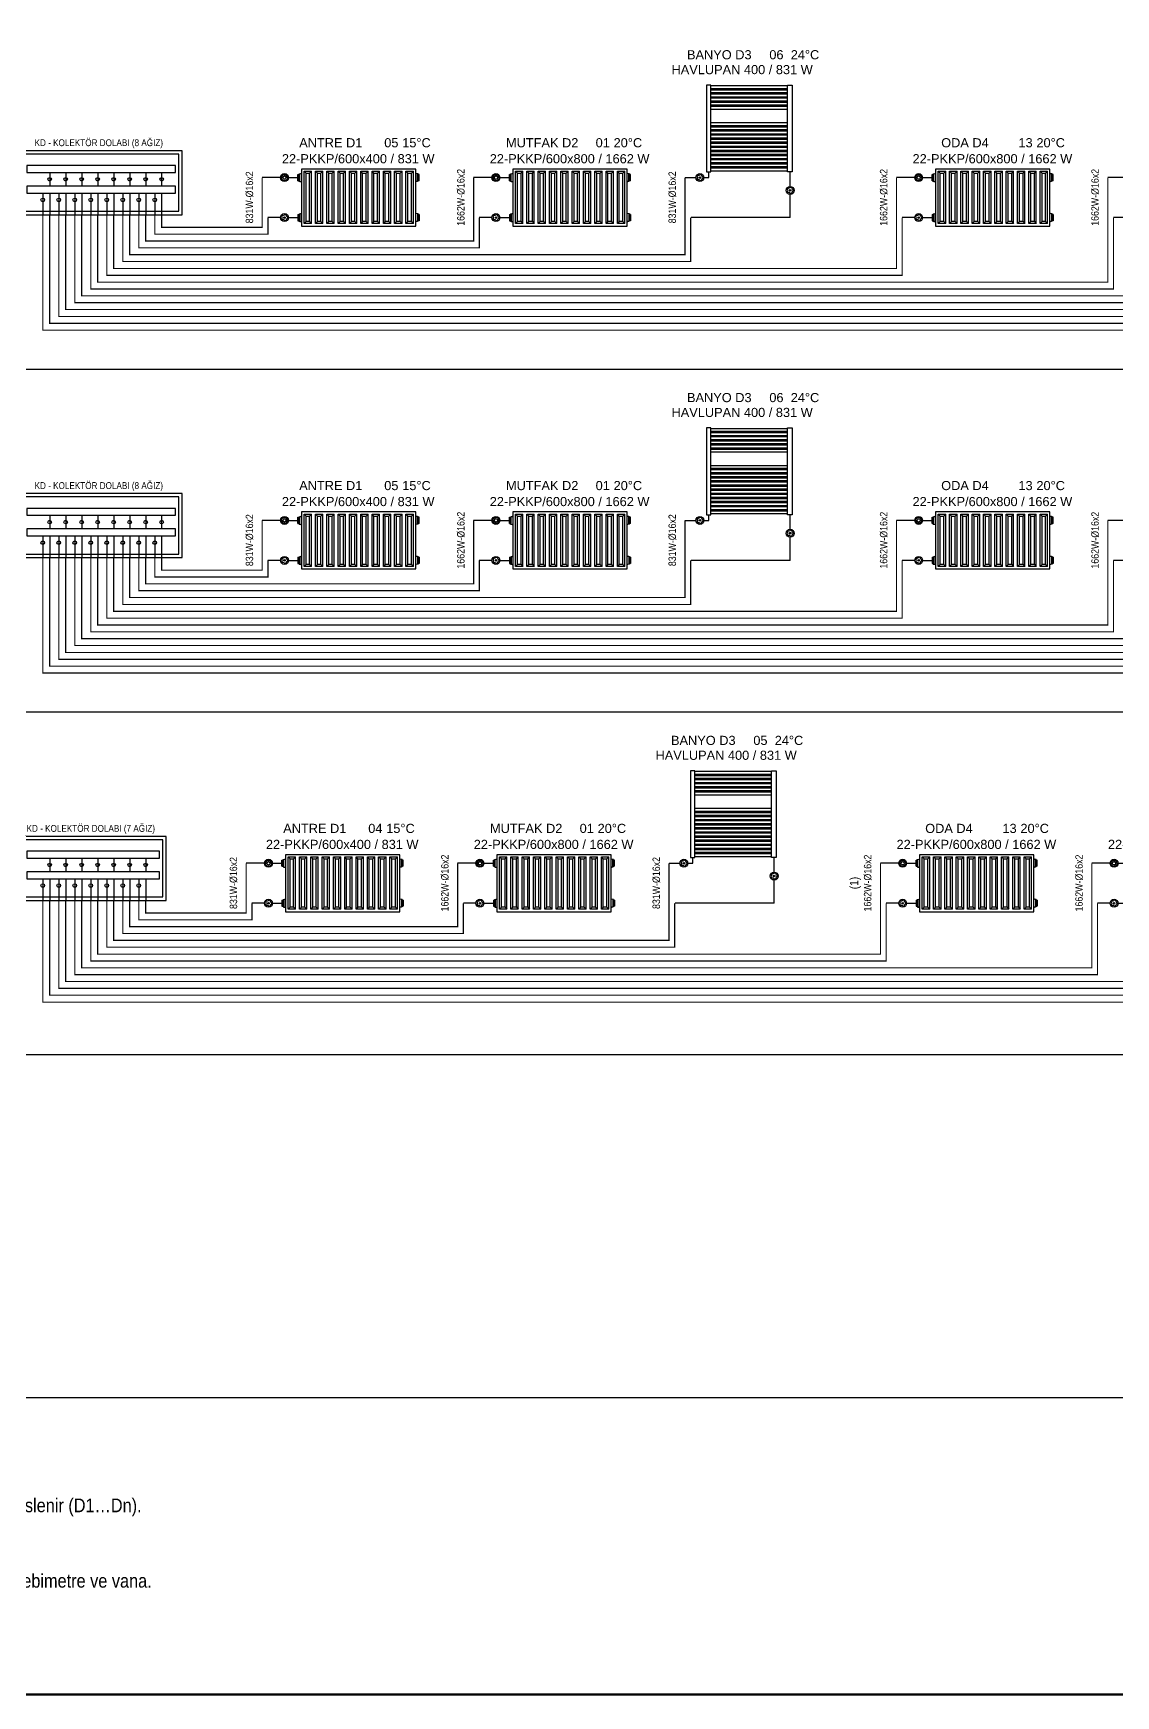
# Model space of a CAD drawing. Header units: centimetres. Extents: x -61 to 10101, y -10955 to 1521.
# Drawn here: x 2696 to 3643, y -4461 to -3006 of the extents above; entities that cross this region are included whole.
import ezdxf
from ezdxf.enums import TextEntityAlignment as Align

# ---------------------------------------------------------------- set-up
doc = ezdxf.new("R2010")
doc.units = ezdxf.units.CM
doc.linetypes.add('DASHED', pattern=[1.524, 1.27, -0.254])
doc.linetypes.add('ISITMA DONUS HATTI', pattern=[1.66, 1.57, -0.02, -0.07])
for name, color, linetype in [('MTY-ISITMA-DONUS-BORU', 30, 'ISITMA DONUS HATTI'), ('MTY-ISITMA-GIDIS-BORU', 10, 'Continuous'), ('MTY-RADYATÖR', 2, 'Continuous'), ('ROTAS-ISITMA-CAP', 41, 'Continuous'), ('ROTAS-ISITMA-DONUS', 30, 'DASHED'), ('ROTAS-ISITMA-GIDIS', 10, 'Continuous'), ('ROTAS-ISITMA-KOLEKTOR', 6, 'Continuous'), ('ROTAS-KAT-BANDI', 8, 'Continuous'), ('ROTAS-KRITIK', 1, 'Continuous'), ('ROTAS-MASKE', 7, 'Continuous'), ('ROTAS-PAFTA', 7, 'Continuous'), ('ROTAS-RADYATOR', 2, 'Continuous'), ('ROTAS-YAZI', 7, 'Continuous')]:
    doc.layers.add(name, color=color, linetype=linetype)
doc.styles.add('MTYCAPLT', font='arial.ttf', dxfattribs={"width": 0.65, "height": 1})
doc.styles.add('ROTAS', font='arial.ttf')

# ---------------------------------------------------------------- blocks, each defined once
blk = doc.blocks.new('ROTAS-KOLEKTOR-SEMA-7')
for p, q in [((30, 37), (30, 25)), ((44, 37), (44, 25)), ((58, 37), (58, 25)), ((72, 37), (72, 25)), ((86, 37), (86, 25)), ((100, 37), (100, 25)), ((114, 37), (114, 25)), ((24, 19), (24, 0)), ((30, 19), (30, 0)), ((38, 19), (38, 0)), ((44, 19), (44, 0)), ((52, 19), (52, 0)), ((58, 19), (58, 0)), ((66, 19), (66, 0)), ((72, 19), (72, 0)), ((80, 19), (80, 0)), ((86, 19), (86, 0)), ((94, 19), (94, 0)), ((100, 19), (100, 0)), ((108, 19), (108, 0)), ((114, 19), (114, 0))]:
    blk.add_line(p, q)
for points in [[(0, 0), (132, 0), (132, 56), (0, 56)], [(3, 3), (129, 3), (129, 53), (3, 53)], [(10, 37), (126, 37), (126, 43), (10, 43)], [(10, 19), (126, 19), (126, 25), (10, 25)]]:
    blk.add_lwpolyline(points, close=True)
for centre in [(30, 31), (44, 31), (58, 31), (72, 31), (86, 31), (100, 31), (114, 31), (24, 13), (38, 13), (52, 13), (66, 13), (80, 13), (94, 13), (108, 13)]:
    blk.add_circle(centre, 1.6)
blk = doc.blocks.new('MTY-RADYATOR KOLON')
at = {"layer": 'MTY-ISITMA-DONUS-BORU'}
for p, q in [((11, 22.5), (0, 22.5)), ((17.9, 22.5), (26.3, 22.5))]:
    blk.add_line(p, q, dxfattribs=at)
at = {"layer": 'MTY-ISITMA-GIDIS-BORU'}
for p, q in [((11, 57.5), (-5, 57.5)), ((17.9, 57.5), (26.3, 57.5))]:
    blk.add_line(p, q, dxfattribs=at)
at = {"layer": 'MTY-RADYATÖR', "color": 15}
for p, q in [((12.3, 58.4), (11.9, 58.5)), ((12.8, 59.1), (12.5, 59.4)), ((13.4, 60), (13.6, 59.6)), ((14.5, 60.2), (14.5, 59.4)), ((15.5, 60), (15.3, 59.6)), ((16.1, 59.1), (16.4, 59.4)), ((16.6, 58.4), (17, 58.5)), ((26.3, 60.2), (27.2, 60.2)), ((26.3, 58.8), (26.3, 60.2)), ((26.3, 58.8), (27.2, 58.8)), ((26.3, 56.2), (26.3, 58.8)), ((27.2, 60.2), (27.2, 60.7)), ((27.2, 60.7), (27.8, 60.7)), ((27.2, 58.8), (27.2, 60.2)), ((27.2, 56.2), (27.2, 58.8)), ((27.8, 60.9), (28.8, 61)), ((27.8, 60.7), (27.8, 60.9)), ((27.8, 54.3), (27.8, 60.7)), ((31.6, 17.2), (31.6, 63)), ((31.6, 63), (38.2, 63)), ((33.4, 61.3), (31.6, 63)), ((33.4, 19), (33.4, 61.3)), ((33.4, 61.3), (36.5, 61.3)), ((36.5, 61.3), (38.2, 63)), ((36.5, 19), (36.5, 61.3)), ((38.2, 17.2), (38.2, 63)), ((41.5, 17.2), (41.5, 63)), ((43.3, 61.3), (41.5, 63)), ((41.5, 63), (48.1, 63)), ((43.3, 19), (43.3, 61.3)), ((43.3, 61.3), (46.4, 61.3)), ((46.4, 61.3), (48.1, 63)), ((46.4, 19), (46.4, 61.3)), ((48.1, 17.2), (48.1, 63)), ((51.5, 17.2), (51.5, 63)), ((53.2, 61.3), (51.5, 63)), ((51.5, 63), (58, 63)), ((53.2, 19), (53.2, 61.3)), ((53.2, 61.3), (56.3, 61.3)), ((56.3, 61.3), (58, 63)), ((56.3, 19), (56.3, 61.3)), ((58, 17.2), (58, 63)), ((61.4, 17.2), (61.4, 63)), ((61.4, 63), (67.9, 63)), ((63.1, 61.3), (61.4, 63)), ((63.1, 19), (63.1, 61.3)), ((63.1, 61.3), (66.2, 61.3)), ((66.2, 61.3), (67.9, 63)), ((66.2, 19), (66.2, 61.3)), ((67.9, 17.2), (67.9, 63)), ((71.3, 17.2), (71.3, 63)), ((71.3, 63), (77.8, 63)), ((73, 61.3), (71.3, 63)), ((73, 19), (73, 61.3)), ((73, 61.3), (76.1, 61.3)), ((76.1, 61.3), (77.8, 63)), ((76.1, 19), (76.1, 61.3)), ((77.8, 17.2), (77.8, 63)), ((81.2, 17.2), (81.2, 63)), ((81.2, 63), (87.7, 63)), ((82.9, 61.3), (81.2, 63)), ((82.9, 19), (82.9, 61.3)), ((82.9, 61.3), (86, 61.3)), ((86, 61.3), (87.7, 63)), ((86, 19), (86, 61.3)), ((87.7, 17.2), (87.7, 63)), ((91.1, 17.2), (91.1, 63)), ((91.1, 63), (97.6, 63)), ((92.8, 61.3), (91.1, 63)), ((92.8, 19), (92.8, 61.3)), ((92.8, 61.3), (95.9, 61.3)), ((95.9, 61.3), (97.6, 63)), ((95.9, 19), (95.9, 61.3)), ((97.6, 17.2), (97.6, 63)), ((101, 17.2), (101, 63)), ((101, 63), (107.5, 63)), ((102.7, 61.3), (101, 63)), ((102.7, 19), (102.7, 61.3)), ((102.7, 61.3), (105.8, 61.3)), ((105.8, 61.3), (107.5, 63)), ((105.8, 19), (105.8, 61.3)), ((107.5, 17.2), (107.5, 63)), ((110.9, 17.2), (110.9, 63)), ((110.9, 63), (117.4, 63)), ((112.6, 61.3), (110.9, 63)), ((112.6, 19), (112.6, 61.3)), ((112.6, 61.3), (115.7, 61.3)), ((115.7, 61.3), (117.4, 63)), ((115.7, 19), (115.7, 61.3)), ((117.4, 17.2), (117.4, 63)), ((120.8, 17.2), (120.8, 63)), ((120.8, 63), (127.3, 63)), ((122.5, 61.3), (120.8, 63)), ((122.5, 19), (122.5, 61.3)), ((122.5, 61.3), (125.6, 61.3)), ((125.6, 61.3), (127.3, 63)), ((125.6, 19), (125.6, 61.3)), ((127.3, 17.2), (127.3, 63)), ((130.8, 60.9), (129.8, 61)), ((130.8, 60.7), (130.8, 60.9)), ((130.8, 54.3), (130.8, 60.7)), ((131.4, 60.7), (130.8, 60.7)), ((131.4, 60.2), (131.4, 60.7)), ((132.3, 60.2), (131.4, 60.2)), ((131.4, 58.8), (131.4, 60.2)), ((132.3, 58.8), (131.4, 58.8)), ((131.4, 56.2), (131.4, 58.8)), ((132.3, 58.8), (132.3, 60.2)), ((132.3, 56.2), (132.3, 58.8)), ((11.7, 57.5), (12.5, 57.5)), ((12.3, 56.6), (11.9, 56.5)), ((12.8, 55.9), (12.5, 55.6)), ((13.4, 55), (13.6, 55.4)), ((14.5, 54.8), (14.5, 55.6)), ((15.5, 55), (15.3, 55.4)), ((16.1, 55.9), (16.4, 55.6)), ((17.2, 57.5), (16.4, 57.5)), ((16.6, 56.6), (17, 56.5)), ((26.3, 56.2), (27.2, 56.2)), ((26.3, 54.8), (26.3, 56.2)), ((26.3, 54.8), (27.2, 54.8)), ((27.2, 54.8), (27.2, 56.2)), ((27.2, 54.3), (27.2, 54.8)), ((27.2, 54.3), (27.8, 54.3)), ((27.8, 54.1), (27.8, 54.3)), ((27.8, 54.1), (28.8, 54)), ((130.8, 54.1), (129.8, 54)), ((131.4, 54.3), (130.8, 54.3)), ((130.8, 54.1), (130.8, 54.3)), ((132.3, 56.2), (131.4, 56.2)), ((131.4, 54.8), (131.4, 56.2)), ((132.3, 54.8), (131.4, 54.8)), ((131.4, 54.3), (131.4, 54.8)), ((132.3, 54.8), (132.3, 56.2)), ((15.2, 22.5), (13.8, 22.5)), ((26.3, 25.2), (27.2, 25.2)), ((26.3, 25.2), (26.3, 23.8)), ((26.3, 23.8), (27.2, 23.8)), ((26.3, 23.8), (26.3, 21.2)), ((26.3, 21.2), (27.2, 21.2)), ((26.3, 21.2), (26.3, 19.8)), ((26.3, 19.8), (27.2, 19.8)), ((27.2, 25.7), (27.8, 25.7)), ((27.2, 25.7), (27.2, 25.2)), ((27.2, 25.2), (27.2, 23.8)), ((27.2, 23.8), (27.2, 21.2)), ((27.2, 21.2), (27.2, 19.8)), ((27.2, 19.8), (27.2, 19.3)), ((27.2, 19.3), (27.8, 19.3)), ((27.8, 25.9), (28.8, 26)), ((27.8, 25.9), (27.8, 25.7)), ((27.8, 25.7), (27.8, 19.3)), ((27.8, 19.3), (27.8, 19.1)), ((27.8, 19.1), (28.8, 19)), ((33.4, 19), (31.6, 17.2)), ((38.2, 17.2), (31.6, 17.2)), ((36.5, 19), (33.4, 19)), ((36.5, 19), (38.2, 17.2)), ((43.3, 19), (41.5, 17.2)), ((48.1, 17.2), (41.5, 17.2)), ((46.4, 19), (43.3, 19)), ((46.4, 19), (48.1, 17.2)), ((53.2, 19), (51.5, 17.2)), ((58, 17.2), (51.5, 17.2)), ((56.3, 19), (53.2, 19)), ((56.3, 19), (58, 17.2)), ((63.1, 19), (61.4, 17.2)), ((67.9, 17.2), (61.4, 17.2)), ((66.2, 19), (63.1, 19)), ((66.2, 19), (67.9, 17.2)), ((73, 19), (71.3, 17.2)), ((77.8, 17.2), (71.3, 17.2)), ((76.1, 19), (73, 19)), ((76.1, 19), (77.8, 17.2)), ((82.9, 19), (81.2, 17.2)), ((87.7, 17.2), (81.2, 17.2)), ((86, 19), (82.9, 19)), ((86, 19), (87.7, 17.2)), ((92.8, 19), (91.1, 17.2)), ((97.6, 17.2), (91.1, 17.2)), ((95.9, 19), (92.8, 19)), ((95.9, 19), (97.6, 17.2)), ((102.7, 19), (101, 17.2)), ((107.5, 17.2), (101, 17.2)), ((105.8, 19), (102.7, 19)), ((105.8, 19), (107.5, 17.2)), ((112.6, 19), (110.9, 17.2)), ((117.4, 17.2), (110.9, 17.2)), ((115.7, 19), (112.6, 19)), ((115.7, 19), (117.4, 17.2)), ((122.5, 19), (120.8, 17.2)), ((127.3, 17.2), (120.8, 17.2)), ((125.6, 19), (122.5, 19)), ((125.6, 19), (127.3, 17.2)), ((130.8, 25.9), (129.8, 26)), ((130.8, 19.1), (129.8, 19)), ((130.8, 25.9), (130.8, 25.7)), ((130.8, 25.7), (130.8, 19.3)), ((131.4, 25.7), (130.8, 25.7)), ((130.8, 19.3), (130.8, 19.1)), ((131.4, 19.3), (130.8, 19.3)), ((131.4, 25.7), (131.4, 25.2)), ((132.3, 25.2), (131.4, 25.2)), ((131.4, 25.2), (131.4, 23.8)), ((132.3, 23.8), (131.4, 23.8)), ((131.4, 23.8), (131.4, 21.2)), ((132.3, 21.2), (131.4, 21.2)), ((131.4, 21.2), (131.4, 19.8)), ((132.3, 19.8), (131.4, 19.8)), ((131.4, 19.8), (131.4, 19.3)), ((132.3, 25.2), (132.3, 23.8)), ((132.3, 23.8), (132.3, 21.2)), ((132.3, 21.2), (132.3, 19.8))]:
    blk.add_line(p, q, dxfattribs=at)
blk.add_lwpolyline([(129.3, 65), (29.3, 65), (29.3, 15), (129.3, 15)], close=True, dxfattribs=at)
for centre, radius in [((14.5, 57.5), 3.45), ((14.5, 57.5), 2.72), ((14.5, 57.5), 1.41), ((14.5, 22.5), 3.45), ((14.5, 22.5), 0.697)]:
    blk.add_circle(centre, radius, dxfattribs=at)
for centre, radius, start, end in [((28.7, 61.6), 0.575, 274, 350), ((129.8, 61.6), 0.575, 190, 266), ((28.7, 53.4), 0.575, 10, 86), ((129.8, 53.4), 0.575, 94, 170), ((12.6, 23.9), 0.622, 108, 180), ((10.3, 22.5), 2.15, 320.2532, 39.7468), ((12.6, 21.1), 0.622, 180, 252), ((12.5, 28.5), 4.01, 267.9571, 308.0429), ((13.1, 18.2), 2.44, 37.6114, 106.3886), ((15.2, 24.7), 0.622, 36, 108), ((15.2, 20.3), 0.622, 252, 324), ((18.5, 25.4), 2.8, 186.5365, 245.4635), ((18.3, 19.7), 2.6, 112.1116, 175.8884), ((16.8, 22.5), 0.622, 324, 36), ((28.7, 26.6), 0.575, 274, 350), ((28.7, 18.4), 0.575, 10, 86), ((129.8, 26.6), 0.575, 190, 266), ((129.8, 18.4), 0.575, 94, 170)]:
    blk.add_arc(centre, radius, start, end, dxfattribs=at)
at = {"layer": 'MTY-RADYATÖR', "color": 2, "style": 'MTYCAPLT', "width": 0.65}
for tag, p, height in [('MAHAL_001', (63.5, 86), 10), ('RAD_001', (69.6, 72.5), 10), ('NO_001', (33.9, 42.2), 15), ('DERECE_001', (86.3, 32.4), 10)]:
    blk.add_attdef(tag, p, '', height=height, dxfattribs=at)
blk = doc.blocks.new('MTY-RADYATÖR BANYOPAN KOLON')
at = {"layer": 'MTY-ISITMA-DONUS-BORU'}
for p, q in [((87, 49.7), (87, 62.5)), ((87, 22.5), (87, 42.8)), ((87, 22.5), (0, 22.5))]:
    blk.add_line(p, q, dxfattribs=at)
at = {"layer": 'MTY-ISITMA-GIDIS-BORU'}
for p, q in [((15.7, 57.5), (15.7, 62.5)), ((-5, 57.5), (4.6, 57.5)), ((11.5, 57.5), (15.7, 57.5))]:
    blk.add_line(p, q, dxfattribs=at)
at = {"layer": 'MTY-RADYATÖR', "color": 15}
for p, q in [((8.7, 57.5), (7.3, 57.5)), ((87.7, 46.3), (86.3, 46.3))]:
    blk.add_line(p, q, dxfattribs=at)
at = {"layer": 'MTY-RADYATÖR', "color": 15, "linetype": 'ByBlock'}
for points in [[(13.7, 138.5), (13.7, 62.5)], [(17.7, 138.5), (13.7, 138.5)], [(17.7, 62.5), (17.7, 138.5)], [(84.7, 137.7), (17.7, 137.7)], [(84.7, 135.2), (17.7, 135.2)], [(84.7, 134.1), (17.7, 134.1)], [(84.7, 131.6), (17.7, 131.6)], [(84.7, 62.5), (84.7, 138.5)], [(84.7, 138.5), (88.7, 138.5)], [(88.7, 138.5), (88.7, 62.5)], [(84.7, 130.5), (17.7, 130.5)], [(84.7, 128), (17.7, 128)], [(84.7, 126.9), (17.7, 126.9)], [(84.7, 124.4), (17.7, 124.4)], [(84.7, 123.3), (17.7, 123.3)], [(84.7, 120.8), (17.7, 120.8)], [(84.7, 119.7), (17.7, 119.7)], [(84.7, 117.2), (17.7, 117.2)], [(84.7, 105.3), (17.7, 105.3)], [(84.7, 102.8), (17.7, 102.8)], [(84.7, 101.7), (17.7, 101.7)], [(84.7, 99.2), (17.7, 99.2)], [(84.7, 98.1), (17.7, 98.1)], [(84.7, 95.6), (17.7, 95.6)], [(84.7, 94.5), (17.7, 94.5)], [(84.7, 92), (17.7, 92)], [(84.7, 90.9), (17.7, 90.9)], [(84.7, 88.4), (17.7, 88.4)], [(84.7, 87.3), (17.7, 87.3)], [(84.7, 84.8), (17.7, 84.8)], [(84.7, 83.7), (17.7, 83.7)], [(84.7, 81.2), (17.7, 81.2)], [(84.7, 80.1), (17.7, 80.1)], [(84.7, 77.6), (17.7, 77.6)], [(84.7, 76.5), (17.7, 76.5)], [(84.7, 74), (17.7, 74)], [(84.7, 72.9), (17.7, 72.9)], [(13.7, 62.5), (17.7, 62.5)], [(84.7, 70.4), (17.7, 70.4)], [(84.7, 69.3), (17.7, 69.3)], [(84.7, 66.9), (17.7, 66.9)], [(84.7, 65.7), (17.7, 65.7)], [(84.7, 63.2), (17.7, 63.2)], [(88.7, 62.5), (84.7, 62.5)]]:
    blk.add_lwpolyline(points, dxfattribs=at)
at = {"layer": 'MTY-RADYATÖR', "color": 15}
for centre, radius in [((8, 57.5), 3.45), ((8, 57.5), 0.697), ((87, 46.3), 3.45), ((87, 46.3), 0.697)]:
    blk.add_circle(centre, radius, dxfattribs=at)
for centre, radius, start, end in [((6.1, 58.9), 0.622, 108, 180), ((3.8, 57.5), 2.15, 320.2532, 39.7468), ((6.1, 63.5), 4.01, 267.9571, 308.0429), ((8.7, 59.7), 0.622, 36, 108), ((12, 60.4), 2.8, 186.5365, 245.4635), ((6.1, 56.1), 0.622, 180, 252), ((6.6, 53.2), 2.44, 37.6114, 106.3886), ((8.7, 55.3), 0.622, 252, 324), ((11.8, 54.7), 2.6, 112.1116, 175.8884), ((10.4, 57.5), 0.622, 324, 36), ((85.1, 47.7), 0.622, 108, 180), ((82.8, 46.3), 2.15, 320.2532, 39.7468), ((85.1, 44.9), 0.622, 180, 252), ((85, 52.3), 4.01, 267.9571, 308.0429), ((85.6, 42), 2.44, 37.6114, 106.3886), ((87.7, 48.5), 0.622, 36, 108), ((87.7, 44.1), 0.622, 252, 324), ((91, 49.2), 2.8, 186.5365, 245.4635), ((90.8, 43.5), 2.6, 112.1116, 175.8884), ((89.3, 46.3), 0.622, 324, 36)]:
    blk.add_arc(centre, radius, start, end, dxfattribs=at)
at = {"layer": 'MTY-RADYATÖR', "style": 'MTYCAPLT', "width": 0.65}
for tag, p, height in [('MAHAL_001', (35.4, 157.7), 10), ('RAD_001', (41.5, 142.7), 10), ('DERECE_001', (32.2, 111.8), 10), ('NO_001', (40.8, 78), 15)]:
    blk.add_attdef(tag, p, '', height=height, dxfattribs=at)
blk = doc.blocks.new('ROTAS-KOLEKTOR-SEMA-8')
for p, q in [((30, 37), (30, 25)), ((44, 37), (44, 25)), ((58, 37), (58, 25)), ((72, 37), (72, 25)), ((86, 37), (86, 25)), ((100, 37), (100, 25)), ((114, 37), (114, 25)), ((128, 37), (128, 25)), ((24, 19), (24, 0)), ((30, 19), (30, 0)), ((38, 19), (38, 0)), ((44, 19), (44, 0)), ((52, 19), (52, 0)), ((58, 19), (58, 0)), ((66, 19), (66, 0)), ((72, 19), (72, 0)), ((80, 19), (80, 0)), ((86, 19), (86, 0)), ((94, 19), (94, 0)), ((100, 19), (100, 0)), ((108, 19), (108, 0)), ((114, 19), (114, 0)), ((122, 19), (122, 0)), ((128, 19), (128, 0))]:
    blk.add_line(p, q)
for points in [[(0, 0), (146, 0), (146, 56), (0, 56)], [(3, 3), (143, 3), (143, 53), (3, 53)], [(10, 37), (140, 37), (140, 43), (10, 43)], [(10, 19), (140, 19), (140, 25), (10, 25)]]:
    blk.add_lwpolyline(points, close=True)
for centre in [(30, 31), (44, 31), (58, 31), (72, 31), (86, 31), (100, 31), (114, 31), (128, 31), (24, 13), (38, 13), (52, 13), (66, 13), (80, 13), (94, 13), (108, 13), (122, 13)]:
    blk.add_circle(centre, 1.6)

msp = doc.modelspace()

# ---------------------------------------------------------------- linework, layer by layer
at = {"layer": 'ROTAS-ISITMA-DONUS', "ltscale": 12, "const_width": 1}
for points in [[(2704, -3165), (2704, -3266), (4196, -3266), (4196, -3167.5)], [(2718, -3165), (2718, -3254), (4011, -3254), (4011, -3167.5)], [(2732, -3165), (2732, -3242), (3826, -3242), (3826, -3167.5)], [(2746, -3165), (2746, -3230), (3641, -3230), (3641, -3167.5)], [(2760, -3165), (2760, -3218), (3456, -3218), (3456, -3167.5)], [(2774, -3165), (2774, -3206), (3271, -3206), (3271, -3167.5)], [(2788, -3165), (2788, -3194), (3086, -3194), (3086, -3167.5)], [(2802, -3165), (2802, -3182), (2901, -3182), (2901, -3167.5)], [(2704, -3465), (2704, -3566), (4196, -3566), (4196, -3467.5)], [(2718, -3465), (2718, -3554), (4011, -3554), (4011, -3467.5)], [(2732, -3465), (2732, -3542), (3826, -3542), (3826, -3467.5)], [(2746, -3465), (2746, -3530), (3641, -3530), (3641, -3467.5)], [(2760, -3465), (2760, -3518), (3456, -3518), (3456, -3467.5)], [(2774, -3465), (2774, -3506), (3271, -3506), (3271, -3467.5)], [(2788, -3465), (2788, -3494), (3086, -3494), (3086, -3467.5)], [(2802, -3465), (2802, -3482), (2901, -3482), (2901, -3467.5)], [(2704, -3765), (2704, -3854), (3997, -3854), (3997, -3767.5)], [(2718, -3765), (2718, -3842), (3812, -3842), (3812, -3767.5)], [(2732, -3765), (2732, -3830), (3627, -3830), (3627, -3767.5)], [(2746, -3765), (2746, -3818), (3442, -3818), (3442, -3767.5)], [(2760, -3765), (2760, -3806), (3257, -3806), (3257, -3767.5)], [(2774, -3765), (2774, -3794), (3072, -3794), (3072, -3767.5)], [(2788, -3765), (2788, -3782), (2887, -3782), (2887, -3767.5)]]:
    msp.add_lwpolyline(points, dxfattribs=at)
at = {"layer": 'ROTAS-ISITMA-GIDIS', "const_width": 1}
for points in [[(2710, -3165), (2710, -3260), (4191, -3260), (4191, -3132.5)], [(2724, -3165), (2724, -3248), (4006, -3248), (4006, -3132.5)], [(2738, -3165), (2738, -3236), (3821, -3236), (3821, -3132.5)], [(2752, -3165), (2752, -3224), (3636, -3224), (3636, -3132.5)], [(2766, -3165), (2766, -3212), (3451, -3212), (3451, -3132.5)], [(2780, -3165), (2780, -3200), (3266, -3200), (3266, -3132.5)], [(2794, -3165), (2794, -3188), (3081, -3188), (3081, -3132.5)], [(2808, -3165), (2808, -3176), (2896, -3176), (2896, -3132.5)], [(2710, -3465), (2710, -3560), (4191, -3560), (4191, -3432.5)], [(2724, -3465), (2724, -3548), (4006, -3548), (4006, -3432.5)], [(2738, -3465), (2738, -3536), (3821, -3536), (3821, -3432.5)], [(2752, -3465), (2752, -3524), (3636, -3524), (3636, -3432.5)], [(2766, -3465), (2766, -3512), (3451, -3512), (3451, -3432.5)], [(2780, -3465), (2780, -3500), (3266, -3500), (3266, -3432.5)], [(2794, -3465), (2794, -3488), (3081, -3488), (3081, -3432.5)], [(2808, -3465), (2808, -3476), (2896, -3476), (2896, -3432.5)], [(2710, -3765), (2710, -3848), (3992, -3848), (3992, -3732.5)], [(2724, -3765), (2724, -3836), (3807, -3836), (3807, -3732.5)], [(2738, -3765), (2738, -3824), (3622, -3824), (3622, -3732.5)], [(2752, -3765), (2752, -3812), (3437, -3812), (3437, -3732.5)], [(2766, -3765), (2766, -3800), (3252, -3800), (3252, -3732.5)], [(2780, -3765), (2780, -3788), (3067, -3788), (3067, -3732.5)], [(2794, -3765), (2794, -3776), (2882, -3776), (2882, -3732.5)]]:
    msp.add_lwpolyline(points, dxfattribs=at)
at = {"layer": 'ROTAS-KAT-BANDI'}
for points in [[(2000, -3300), (7400, -3300)], [(2000, -3600), (7400, -3600)], [(2000, -3900), (7400, -3900)], [(2000, -4200), (7400, -4200)]]:
    msp.add_lwpolyline(points, dxfattribs=at)

# ---------------------------------------------------------------- block references
at = {"layer": 'ROTAS-ISITMA-KOLEKTOR'}
for name, p in [('ROTAS-KOLEKTOR-SEMA-8', (2680, -3165)), ('ROTAS-KOLEKTOR-SEMA-8', (2680, -3465)), ('ROTAS-KOLEKTOR-SEMA-7', (2680, -3765))]:
    msp.add_blockref(name, p, dxfattribs=at)
at = {"layer": 'ROTAS-RADYATOR'}
ref = msp.add_blockref('MTY-RADYATOR KOLON', (3641, -3190), dxfattribs=at)
ref.add_attrib('RAD_001', '22-PKKP/600x800 / 1662 W', dxfattribs={"layer": 'MTY-RADYATÖR', "color": 2, "height": 8, "style": 'MTYCAPLT'}).set_placement((3720, -3116), align=Align.MIDDLE_CENTER)
ref.add_attrib('NO_001', '03', dxfattribs={"layer": 'MTY-RADYATÖR', "color": 2, "height": 8, "style": 'MTYCAPLT'}).set_placement((3749, -3102), align=Align.MIDDLE_CENTER)
ref.add_attrib('DERECE_001', '20°C', dxfattribs={"layer": 'MTY-RADYATÖR', "color": 2, "height": 8, "style": 'MTYCAPLT'}).set_placement((3771, -3102), align=Align.MIDDLE_CENTER)
ref.add_attrib('MAHAL_001', 'ODA D5', dxfattribs={"layer": 'MTY-RADYATÖR', "color": 2, "height": 8, "style": 'MTYCAPLT'}).set_placement((3696, -3102), align=Align.MIDDLE_CENTER)
ref = msp.add_blockref('MTY-RADYATOR KOLON', (3641, -3490), dxfattribs=at)
ref.add_attrib('RAD_001', '22-PKKP/600x800 / 1662 W', dxfattribs={"layer": 'MTY-RADYATÖR', "color": 2, "height": 8, "style": 'MTYCAPLT'}).set_placement((3720, -3416), align=Align.MIDDLE_CENTER)
ref.add_attrib('NO_001', '03', dxfattribs={"layer": 'MTY-RADYATÖR', "color": 2, "height": 8, "style": 'MTYCAPLT'}).set_placement((3749, -3402), align=Align.MIDDLE_CENTER)
ref.add_attrib('DERECE_001', '20°C', dxfattribs={"layer": 'MTY-RADYATÖR', "color": 2, "height": 8, "style": 'MTYCAPLT'}).set_placement((3771, -3402), align=Align.MIDDLE_CENTER)
ref.add_attrib('MAHAL_001', 'ODA D5', dxfattribs={"layer": 'MTY-RADYATÖR', "color": 2, "height": 8, "style": 'MTYCAPLT'}).set_placement((3696, -3402), align=Align.MIDDLE_CENTER)
ref = msp.add_blockref('MTY-RADYATOR KOLON', (3627, -3790), dxfattribs=at)
ref.add_attrib('RAD_001', '22-PKKP/600x800 / 1662 W', dxfattribs={"layer": 'MTY-RADYATÖR', "color": 2, "height": 8, "style": 'MTYCAPLT'}).set_placement((3706, -3716), align=Align.MIDDLE_CENTER)
ref.add_attrib('NO_001', '03', dxfattribs={"layer": 'MTY-RADYATÖR', "color": 2, "height": 8, "style": 'MTYCAPLT'}).set_placement((3735, -3702), align=Align.MIDDLE_CENTER)
ref.add_attrib('DERECE_001', '20°C', dxfattribs={"layer": 'MTY-RADYATÖR', "color": 2, "height": 8, "style": 'MTYCAPLT'}).set_placement((3757, -3702), align=Align.MIDDLE_CENTER)
ref.add_attrib('MAHAL_001', 'ODA D5', dxfattribs={"layer": 'MTY-RADYATÖR', "color": 2, "height": 8, "style": 'MTYCAPLT'}).set_placement((3682, -3702), align=Align.MIDDLE_CENTER)

# ---------------------------------------------------------------- wipeouts: each hides what was drawn before it
for points in [[(3264, -3044), (3364, -3044), (3364, -3032), (3264, -3032)], [(2920.8, -3122), (3035.2, -3122), (3035.2, -3110), (2920.8, -3110)], [(3103.4, -3122), (3222.6, -3122), (3222.6, -3110), (3103.4, -3110)], [(3473.4, -3122), (3592.6, -3122), (3592.6, -3110), (3473.4, -3110)], [(3264, -3344), (3364, -3344), (3364, -3332), (3264, -3332)], [(2920.8, -3422), (3035.2, -3422), (3035.2, -3410), (2920.8, -3410)], [(3103.4, -3422), (3222.6, -3422), (3222.6, -3410), (3103.4, -3410)], [(3473.4, -3422), (3592.6, -3422), (3592.6, -3410), (3473.4, -3410)], [(3250, -3644), (3350, -3644), (3350, -3632), (3250, -3632)], [(2906.8, -3722), (3021.2, -3722), (3021.2, -3710), (2906.8, -3710)], [(3089.4, -3722), (3208.6, -3722), (3208.6, -3710), (3089.4, -3710)], [(3459.4, -3722), (3578.6, -3722), (3578.6, -3710), (3459.4, -3710)], [(2017, -4307), (2732.9, -4307), (2732.9, -4289), (2017, -4289)], [(2017, -4373), (2769.6, -4373), (2769.6, -4355), (2017, -4355)]]:
    msp.add_wipeout(points).dxf.layer = 'ROTAS-MASKE'

# ---------------------------------------------------------------- next in the draw order: texts
at = {"layer": 'ROTAS-YAZI', "style": 'ROTAS', "width": 0.85}
for s, p in [('Daire içi dağıtım KOLEKTÖRLÜDÜR: her radyatör kolektörden ayrı PE-Xc/Al/PE-X gidiş-dönüş hattı ile beslenir (D1…Dn).', (2020, -4304)), ('Her radyatör gidişinde termostatik radyatör vanası, dönüşünde ayar (dönüş) rakoru; kolektör ağızlarında debimetre ve vana.', (2020, -4370))]:
    msp.add_text(s, height=12, dxfattribs=at).set_placement(p, align=Align.BOTTOM_LEFT)

# ---------------------------------------------------------------- next in the draw order: wipeouts: each hides what was drawn before it
for points in [[(3272.8, -3031), (3315.2, -3031), (3315.2, -3019), (3272.8, -3019)], [(3337.2, -3031), (3350.8, -3031), (3350.8, -3019), (3337.2, -3019)], [(2705.6, -3106.5), (2797.4, -3106.5), (2797.4, -3097.5), (2705.6, -3097.5)], [(2932.8, -3108), (2975.2, -3108), (2975.2, -3096), (2932.8, -3096)], [(3000.2, -3108), (3013.8, -3108), (3013.8, -3096), (3000.2, -3096)], [(3115.4, -3108), (3162.6, -3108), (3162.6, -3096), (3115.4, -3096)], [(3185.2, -3108), (3198.8, -3108), (3198.8, -3096), (3185.2, -3096)], [(3492.6, -3108), (3525.4, -3108), (3525.4, -3096), (3492.6, -3096)], [(3555.2, -3108), (3568.8, -3108), (3568.8, -3096), (3555.2, -3096)], [(3631.6, -3171.2), (3631.6, -3131.5), (3621.9, -3131.5), (3621.9, -3171.2)], [(3272.8, -3331), (3315.2, -3331), (3315.2, -3319), (3272.8, -3319)], [(3337.2, -3331), (3350.8, -3331), (3350.8, -3319), (3337.2, -3319)], [(2705.6, -3406.5), (2797.4, -3406.5), (2797.4, -3397.5), (2705.6, -3397.5)], [(2932.8, -3408), (2975.2, -3408), (2975.2, -3396), (2932.8, -3396)], [(3000.2, -3408), (3013.8, -3408), (3013.8, -3396), (3000.2, -3396)], [(3115.4, -3408), (3162.6, -3408), (3162.6, -3396), (3115.4, -3396)], [(3185.2, -3408), (3198.8, -3408), (3198.8, -3396), (3185.2, -3396)], [(3492.6, -3408), (3525.4, -3408), (3525.4, -3396), (3492.6, -3396)], [(3555.2, -3408), (3568.8, -3408), (3568.8, -3396), (3555.2, -3396)], [(3631.6, -3471.2), (3631.6, -3431.5), (3621.9, -3431.5), (3621.9, -3471.2)], [(3258.8, -3631), (3301.2, -3631), (3301.2, -3619), (3258.8, -3619)], [(3323.2, -3631), (3336.8, -3631), (3336.8, -3619), (3323.2, -3619)], [(2698.6, -3706.5), (2790.4, -3706.5), (2790.4, -3697.5), (2698.6, -3697.5)], [(2918.8, -3708), (2961.2, -3708), (2961.2, -3696), (2918.8, -3696)], [(2986.2, -3708), (2999.8, -3708), (2999.8, -3696), (2986.2, -3696)], [(3101.4, -3708), (3148.6, -3708), (3148.6, -3696), (3101.4, -3696)], [(3171.2, -3708), (3184.8, -3708), (3184.8, -3696), (3171.2, -3696)], [(3478.6, -3708), (3511.4, -3708), (3511.4, -3696), (3478.6, -3696)], [(3541.2, -3708), (3554.8, -3708), (3554.8, -3696), (3541.2, -3696)], [(3617.6, -3771.2), (3617.6, -3731.5), (3607.9, -3731.5), (3607.9, -3771.2)]]:
    msp.add_wipeout(points).dxf.layer = 'ROTAS-MASKE'

# ---------------------------------------------------------------- next in the draw order: texts
at = {"layer": 'ROTAS-ISITMA-CAP', "style": 'ROTAS', "width": 0.85}
for p in [(3630, -3149.8), (3630, -3449.8), (3616, -3749.8)]:
    msp.add_text('1662W-Ø16x2', height=6.5, rotation=90, dxfattribs=at).set_placement(p, align=Align.BOTTOM_CENTER)
at = {"layer": 'ROTAS-ISITMA-KOLEKTOR', "style": 'ROTAS', "width": 0.85}
for s, p in [('KD - KOLEKTÖR DOLABI (8 AĞIZ)', (2753, -3102)), ('KD - KOLEKTÖR DOLABI (8 AĞIZ)', (2753, -3402)), ('KD - KOLEKTÖR DOLABI (7 AĞIZ)', (2746, -3702))]:
    msp.add_text(s, height=6, dxfattribs=at).set_placement(p, align=Align.MIDDLE_CENTER)

# ---------------------------------------------------------------- next in the draw order: wipeouts: each hides what was drawn before it
for points in [[(3357.4, -3031), (3380.6, -3031), (3380.6, -3019), (3357.4, -3019)], [(3017.4, -3108), (3040.6, -3108), (3040.6, -3096), (3017.4, -3096)], [(3202.4, -3108), (3225.6, -3108), (3225.6, -3096), (3202.4, -3096)], [(3572.4, -3108), (3595.6, -3108), (3595.6, -3096), (3572.4, -3096)], [(3357.4, -3331), (3380.6, -3331), (3380.6, -3319), (3357.4, -3319)], [(3017.4, -3408), (3040.6, -3408), (3040.6, -3396), (3017.4, -3396)], [(3202.4, -3408), (3225.6, -3408), (3225.6, -3396), (3202.4, -3396)], [(3572.4, -3408), (3595.6, -3408), (3595.6, -3396), (3572.4, -3396)], [(3343.4, -3631), (3366.6, -3631), (3366.6, -3619), (3343.4, -3619)], [(3003.4, -3708), (3026.6, -3708), (3026.6, -3696), (3003.4, -3696)], [(3188.4, -3708), (3211.6, -3708), (3211.6, -3696), (3188.4, -3696)], [(3558.4, -3708), (3581.6, -3708), (3581.6, -3696), (3558.4, -3696)]]:
    msp.add_wipeout(points).dxf.layer = 'ROTAS-MASKE'

# ---------------------------------------------------------------- next in the draw order: block references
at = {"layer": 'ROTAS-RADYATOR'}
ref = msp.add_blockref('MTY-RADYATÖR BANYOPAN KOLON', (3271, -3190), dxfattribs=at)
ref.add_attrib('RAD_001', 'HAVLUPAN 400 / 831 W', dxfattribs={"layer": 'MTY-RADYATÖR', "height": 8, "style": 'MTYCAPLT'}).set_placement((3316, -3038), align=Align.MIDDLE_CENTER)
ref.add_attrib('NO_001', '06', dxfattribs={"layer": 'MTY-RADYATÖR', "height": 8, "style": 'MTYCAPLT'}).set_placement((3346, -3025), align=Align.MIDDLE_CENTER)
ref.add_attrib('DERECE_001', '24°C', dxfattribs={"layer": 'MTY-RADYATÖR', "height": 8, "style": 'MTYCAPLT'}).set_placement((3371, -3025), align=Align.MIDDLE_CENTER)
ref.add_attrib('MAHAL_001', 'BANYO D3', dxfattribs={"layer": 'MTY-RADYATÖR', "height": 8, "style": 'MTYCAPLT'}).set_placement((3296, -3025), align=Align.MIDDLE_CENTER)
ref = msp.add_blockref('MTY-RADYATOR KOLON', (2901, -3190), dxfattribs=at)
ref.add_attrib('RAD_001', '22-PKKP/600x400 / 831 W', dxfattribs={"layer": 'MTY-RADYATÖR', "color": 2, "height": 8, "style": 'MTYCAPLT'}).set_placement((2980, -3116), align=Align.MIDDLE_CENTER)
ref.add_attrib('NO_001', '05', dxfattribs={"layer": 'MTY-RADYATÖR', "color": 2, "height": 8, "style": 'MTYCAPLT'}).set_placement((3009, -3102), align=Align.MIDDLE_CENTER)
ref.add_attrib('DERECE_001', '15°C', dxfattribs={"layer": 'MTY-RADYATÖR', "color": 2, "height": 8, "style": 'MTYCAPLT'}).set_placement((3031, -3102), align=Align.MIDDLE_CENTER)
ref.add_attrib('MAHAL_001', 'ANTRE D1', dxfattribs={"layer": 'MTY-RADYATÖR', "color": 2, "height": 8, "style": 'MTYCAPLT'}).set_placement((2956, -3102), align=Align.MIDDLE_CENTER)
ref = msp.add_blockref('MTY-RADYATOR KOLON', (3086, -3190), dxfattribs=at)
ref.add_attrib('RAD_001', '22-PKKP/600x800 / 1662 W', dxfattribs={"layer": 'MTY-RADYATÖR', "color": 2, "height": 8, "style": 'MTYCAPLT'}).set_placement((3165, -3116), align=Align.MIDDLE_CENTER)
ref.add_attrib('NO_001', '01', dxfattribs={"layer": 'MTY-RADYATÖR', "color": 2, "height": 8, "style": 'MTYCAPLT'}).set_placement((3194, -3102), align=Align.MIDDLE_CENTER)
ref.add_attrib('DERECE_001', '20°C', dxfattribs={"layer": 'MTY-RADYATÖR', "color": 2, "height": 8, "style": 'MTYCAPLT'}).set_placement((3216, -3102), align=Align.MIDDLE_CENTER)
ref.add_attrib('MAHAL_001', 'MUTFAK D2', dxfattribs={"layer": 'MTY-RADYATÖR', "color": 2, "height": 8, "style": 'MTYCAPLT'}).set_placement((3141, -3102), align=Align.MIDDLE_CENTER)
ref = msp.add_blockref('MTY-RADYATOR KOLON', (3456, -3190), dxfattribs=at)
ref.add_attrib('RAD_001', '22-PKKP/600x800 / 1662 W', dxfattribs={"layer": 'MTY-RADYATÖR', "color": 2, "height": 8, "style": 'MTYCAPLT'}).set_placement((3535, -3116), align=Align.MIDDLE_CENTER)
ref.add_attrib('NO_001', '13', dxfattribs={"layer": 'MTY-RADYATÖR', "color": 2, "height": 8, "style": 'MTYCAPLT'}).set_placement((3564, -3102), align=Align.MIDDLE_CENTER)
ref.add_attrib('DERECE_001', '20°C', dxfattribs={"layer": 'MTY-RADYATÖR', "color": 2, "height": 8, "style": 'MTYCAPLT'}).set_placement((3586, -3102), align=Align.MIDDLE_CENTER)
ref.add_attrib('MAHAL_001', 'ODA D4', dxfattribs={"layer": 'MTY-RADYATÖR', "color": 2, "height": 8, "style": 'MTYCAPLT'}).set_placement((3511, -3102), align=Align.MIDDLE_CENTER)
ref = msp.add_blockref('MTY-RADYATÖR BANYOPAN KOLON', (3271, -3490), dxfattribs=at)
ref.add_attrib('RAD_001', 'HAVLUPAN 400 / 831 W', dxfattribs={"layer": 'MTY-RADYATÖR', "height": 8, "style": 'MTYCAPLT'}).set_placement((3316, -3338), align=Align.MIDDLE_CENTER)
ref.add_attrib('NO_001', '06', dxfattribs={"layer": 'MTY-RADYATÖR', "height": 8, "style": 'MTYCAPLT'}).set_placement((3346, -3325), align=Align.MIDDLE_CENTER)
ref.add_attrib('DERECE_001', '24°C', dxfattribs={"layer": 'MTY-RADYATÖR', "height": 8, "style": 'MTYCAPLT'}).set_placement((3371, -3325), align=Align.MIDDLE_CENTER)
ref.add_attrib('MAHAL_001', 'BANYO D3', dxfattribs={"layer": 'MTY-RADYATÖR', "height": 8, "style": 'MTYCAPLT'}).set_placement((3296, -3325), align=Align.MIDDLE_CENTER)
ref = msp.add_blockref('MTY-RADYATOR KOLON', (2901, -3490), dxfattribs=at)
ref.add_attrib('RAD_001', '22-PKKP/600x400 / 831 W', dxfattribs={"layer": 'MTY-RADYATÖR', "color": 2, "height": 8, "style": 'MTYCAPLT'}).set_placement((2980, -3416), align=Align.MIDDLE_CENTER)
ref.add_attrib('NO_001', '05', dxfattribs={"layer": 'MTY-RADYATÖR', "color": 2, "height": 8, "style": 'MTYCAPLT'}).set_placement((3009, -3402), align=Align.MIDDLE_CENTER)
ref.add_attrib('DERECE_001', '15°C', dxfattribs={"layer": 'MTY-RADYATÖR', "color": 2, "height": 8, "style": 'MTYCAPLT'}).set_placement((3031, -3402), align=Align.MIDDLE_CENTER)
ref.add_attrib('MAHAL_001', 'ANTRE D1', dxfattribs={"layer": 'MTY-RADYATÖR', "color": 2, "height": 8, "style": 'MTYCAPLT'}).set_placement((2956, -3402), align=Align.MIDDLE_CENTER)
ref = msp.add_blockref('MTY-RADYATOR KOLON', (3086, -3490), dxfattribs=at)
ref.add_attrib('RAD_001', '22-PKKP/600x800 / 1662 W', dxfattribs={"layer": 'MTY-RADYATÖR', "color": 2, "height": 8, "style": 'MTYCAPLT'}).set_placement((3165, -3416), align=Align.MIDDLE_CENTER)
ref.add_attrib('NO_001', '01', dxfattribs={"layer": 'MTY-RADYATÖR', "color": 2, "height": 8, "style": 'MTYCAPLT'}).set_placement((3194, -3402), align=Align.MIDDLE_CENTER)
ref.add_attrib('DERECE_001', '20°C', dxfattribs={"layer": 'MTY-RADYATÖR', "color": 2, "height": 8, "style": 'MTYCAPLT'}).set_placement((3216, -3402), align=Align.MIDDLE_CENTER)
ref.add_attrib('MAHAL_001', 'MUTFAK D2', dxfattribs={"layer": 'MTY-RADYATÖR', "color": 2, "height": 8, "style": 'MTYCAPLT'}).set_placement((3141, -3402), align=Align.MIDDLE_CENTER)
ref = msp.add_blockref('MTY-RADYATOR KOLON', (3456, -3490), dxfattribs=at)
ref.add_attrib('RAD_001', '22-PKKP/600x800 / 1662 W', dxfattribs={"layer": 'MTY-RADYATÖR', "color": 2, "height": 8, "style": 'MTYCAPLT'}).set_placement((3535, -3416), align=Align.MIDDLE_CENTER)
ref.add_attrib('NO_001', '13', dxfattribs={"layer": 'MTY-RADYATÖR', "color": 2, "height": 8, "style": 'MTYCAPLT'}).set_placement((3564, -3402), align=Align.MIDDLE_CENTER)
ref.add_attrib('DERECE_001', '20°C', dxfattribs={"layer": 'MTY-RADYATÖR', "color": 2, "height": 8, "style": 'MTYCAPLT'}).set_placement((3586, -3402), align=Align.MIDDLE_CENTER)
ref.add_attrib('MAHAL_001', 'ODA D4', dxfattribs={"layer": 'MTY-RADYATÖR', "color": 2, "height": 8, "style": 'MTYCAPLT'}).set_placement((3511, -3402), align=Align.MIDDLE_CENTER)
ref = msp.add_blockref('MTY-RADYATÖR BANYOPAN KOLON', (3257, -3790), dxfattribs=at)
ref.add_attrib('RAD_001', 'HAVLUPAN 400 / 831 W', dxfattribs={"layer": 'MTY-RADYATÖR', "height": 8, "style": 'MTYCAPLT'}).set_placement((3302, -3638), align=Align.MIDDLE_CENTER)
ref.add_attrib('NO_001', '05', dxfattribs={"layer": 'MTY-RADYATÖR', "height": 8, "style": 'MTYCAPLT'}).set_placement((3332, -3625), align=Align.MIDDLE_CENTER)
ref.add_attrib('DERECE_001', '24°C', dxfattribs={"layer": 'MTY-RADYATÖR', "height": 8, "style": 'MTYCAPLT'}).set_placement((3357, -3625), align=Align.MIDDLE_CENTER)
ref.add_attrib('MAHAL_001', 'BANYO D3', dxfattribs={"layer": 'MTY-RADYATÖR', "height": 8, "style": 'MTYCAPLT'}).set_placement((3282, -3625), align=Align.MIDDLE_CENTER)
ref = msp.add_blockref('MTY-RADYATOR KOLON', (2887, -3790), dxfattribs=at)
ref.add_attrib('RAD_001', '22-PKKP/600x400 / 831 W', dxfattribs={"layer": 'MTY-RADYATÖR', "color": 2, "height": 8, "style": 'MTYCAPLT'}).set_placement((2966, -3716), align=Align.MIDDLE_CENTER)
ref.add_attrib('NO_001', '04', dxfattribs={"layer": 'MTY-RADYATÖR', "color": 2, "height": 8, "style": 'MTYCAPLT'}).set_placement((2995, -3702), align=Align.MIDDLE_CENTER)
ref.add_attrib('DERECE_001', '15°C', dxfattribs={"layer": 'MTY-RADYATÖR', "color": 2, "height": 8, "style": 'MTYCAPLT'}).set_placement((3017, -3702), align=Align.MIDDLE_CENTER)
ref.add_attrib('MAHAL_001', 'ANTRE D1', dxfattribs={"layer": 'MTY-RADYATÖR', "color": 2, "height": 8, "style": 'MTYCAPLT'}).set_placement((2942, -3702), align=Align.MIDDLE_CENTER)
ref = msp.add_blockref('MTY-RADYATOR KOLON', (3072, -3790), dxfattribs=at)
ref.add_attrib('RAD_001', '22-PKKP/600x800 / 1662 W', dxfattribs={"layer": 'MTY-RADYATÖR', "color": 2, "height": 8, "style": 'MTYCAPLT'}).set_placement((3151, -3716), align=Align.MIDDLE_CENTER)
ref.add_attrib('NO_001', '01', dxfattribs={"layer": 'MTY-RADYATÖR', "color": 2, "height": 8, "style": 'MTYCAPLT'}).set_placement((3180, -3702), align=Align.MIDDLE_CENTER)
ref.add_attrib('DERECE_001', '20°C', dxfattribs={"layer": 'MTY-RADYATÖR', "color": 2, "height": 8, "style": 'MTYCAPLT'}).set_placement((3202, -3702), align=Align.MIDDLE_CENTER)
ref.add_attrib('MAHAL_001', 'MUTFAK D2', dxfattribs={"layer": 'MTY-RADYATÖR', "color": 2, "height": 8, "style": 'MTYCAPLT'}).set_placement((3127, -3702), align=Align.MIDDLE_CENTER)
ref = msp.add_blockref('MTY-RADYATOR KOLON', (3442, -3790), dxfattribs=at)
ref.add_attrib('RAD_001', '22-PKKP/600x800 / 1662 W', dxfattribs={"layer": 'MTY-RADYATÖR', "color": 2, "height": 8, "style": 'MTYCAPLT'}).set_placement((3521, -3716), align=Align.MIDDLE_CENTER)
ref.add_attrib('NO_001', '13', dxfattribs={"layer": 'MTY-RADYATÖR', "color": 2, "height": 8, "style": 'MTYCAPLT'}).set_placement((3550, -3702), align=Align.MIDDLE_CENTER)
ref.add_attrib('DERECE_001', '20°C', dxfattribs={"layer": 'MTY-RADYATÖR', "color": 2, "height": 8, "style": 'MTYCAPLT'}).set_placement((3572, -3702), align=Align.MIDDLE_CENTER)
ref.add_attrib('MAHAL_001', 'ODA D4', dxfattribs={"layer": 'MTY-RADYATÖR', "color": 2, "height": 8, "style": 'MTYCAPLT'}).set_placement((3497, -3702), align=Align.MIDDLE_CENTER)

# ---------------------------------------------------------------- next in the draw order: wipeouts: each hides what was drawn before it
for points in [[(2891.6, -3169.6), (2891.6, -3133.2), (2881.9, -3133.2), (2881.9, -3169.6)], [(3076.6, -3171.2), (3076.6, -3131.5), (3066.9, -3131.5), (3066.9, -3171.2)], [(3261.6, -3169.6), (3261.6, -3133.2), (3251.9, -3133.2), (3251.9, -3169.6)], [(3446.6, -3171.2), (3446.6, -3131.5), (3436.9, -3131.5), (3436.9, -3171.2)], [(2891.6, -3469.6), (2891.6, -3433.2), (2881.9, -3433.2), (2881.9, -3469.6)], [(3076.6, -3471.2), (3076.6, -3431.5), (3066.9, -3431.5), (3066.9, -3471.2)], [(3261.6, -3469.6), (3261.6, -3433.2), (3251.9, -3433.2), (3251.9, -3469.6)], [(3446.6, -3471.2), (3446.6, -3431.5), (3436.9, -3431.5), (3436.9, -3471.2)], [(2877.6, -3769.6), (2877.6, -3733.2), (2867.9, -3733.2), (2867.9, -3769.6)], [(3062.6, -3771.2), (3062.6, -3731.5), (3052.9, -3731.5), (3052.9, -3771.2)], [(3247.6, -3769.6), (3247.6, -3733.2), (3237.9, -3733.2), (3237.9, -3769.6)], [(3432.6, -3771.2), (3432.6, -3731.5), (3422.9, -3731.5), (3422.9, -3771.2)]]:
    msp.add_wipeout(points).dxf.layer = 'ROTAS-MASKE'

# ---------------------------------------------------------------- next in the draw order: texts
at = {"layer": 'ROTAS-ISITMA-CAP', "style": 'ROTAS', "width": 0.85}
for s, p in [('831W-Ø16x2', (2890, -3149.8)), ('1662W-Ø16x2', (3075, -3149.8)), ('831W-Ø16x2', (3260, -3149.8)), ('1662W-Ø16x2', (3445, -3149.8)), ('831W-Ø16x2', (2890, -3449.8)), ('1662W-Ø16x2', (3075, -3449.8)), ('831W-Ø16x2', (3260, -3449.8)), ('1662W-Ø16x2', (3445, -3449.8)), ('831W-Ø16x2', (2876, -3749.8)), ('1662W-Ø16x2', (3061, -3749.8)), ('831W-Ø16x2', (3246, -3749.8)), ('1662W-Ø16x2', (3431, -3749.8))]:
    msp.add_text(s, height=6.5, rotation=90, dxfattribs=at).set_placement(p, align=Align.BOTTOM_CENTER)

# ---------------------------------------------------------------- next in the draw order: wipeouts: each hides what was drawn before it
msp.add_wipeout([(3421.9, -3759.2), (3421.9, -3744), (3410.6, -3744), (3410.6, -3759.2)]).dxf.layer = 'ROTAS-MASKE'

# ---------------------------------------------------------------- next in the draw order: linework, layer by layer
at = {"layer": 'ROTAS-PAFTA', "const_width": 2}
msp.add_lwpolyline([(1940, -4460), (10000, -4460), (10000, -1580), (1940, -1580)], close=True, dxfattribs=at)

# ---------------------------------------------------------------- next in the draw order: texts
at = {"layer": 'ROTAS-KRITIK', "style": 'ROTAS', "width": 0.85}
msp.add_text('(1)', height=7.5, rotation=90, dxfattribs=at).set_placement((3420, -3749.8), align=Align.BOTTOM_CENTER)

doc.saveas('drawing.dxf')
